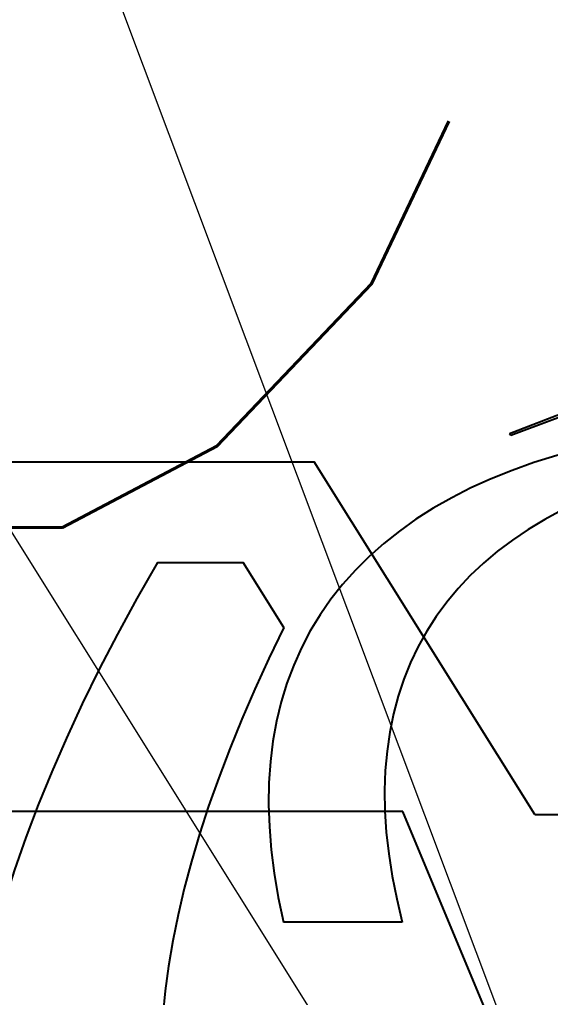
# Model space of a CAD drawing. Header units: millimetres. Extents: x -512 to 1189, y -10 to 841.
# Drawn here: x 7.017 to 7.806, y 4.538 to 5.994 of the extents above; entities that cross this region are included whole.
import ezdxf
from ezdxf.enums import TextEntityAlignment as Align

# ---------------------------------------------------------------- set-up
doc = ezdxf.new("R2010")
doc.units = ezdxf.units.MM
for name, color, linetype, lineweight in [('FRAME', 7, 'Continuous', 25), ('FRAME TEXT (THICK)', 7, 'Continuous', 35), ('gen - FRAME', 7, 'Continuous', 9), ('gen - FRAME TEXT', 7, 'Continuous', 25), ('gen - FRAME TEXT (THICK)', 7, 'Continuous', 25), ('gen - FRAME TEXT (THIN)', 7, 'Continuous', 9), ('PTEXT', 1, 'Continuous', 25)]:
    doc.layers.add(name, color=color, linetype=linetype, lineweight=lineweight)
doc.layers.add('PS', color=3, linetype='Continuous')
doc.styles.add('AWE FONT', font='awe-font.shx', dxfattribs={"width": 0.8})
doc.styles.add('ROMANS', font='ROMANS.shx', dxfattribs={"height": 3.5})

# ---------------------------------------------------------------- blocks, each defined once
blk = doc.blocks.new('SB-IL_996-5.2(block)')
at = {"layer": 'FRAME', "linetype": 'Continuous'}
for p, q in [((7.7471, 5.3742), (7.7454, 5.3771)), ((7.5867, 4.8149), (6.9559, 4.8149)), ((8.1103, 3.5584), (7.5867, 4.8149))]:
    blk.add_line(p, q, dxfattribs=at)
for centre, major_axis, ratio, start_param, end_param in [((7.2617, 3.8149), (0, 3.175), 0.377953, 4.942129, 7.466398), ((7.1867, 3.8149), (0, 3.025), 0.371901, 4.841849, 7.446069), ((7.2617, 3.8149), (2.7496, 1.5875), 0.377953, 5.94315, 7.466398), ((7.2242, 3.8799), (2.6197, 1.5125), 0.371901, 5.932018, 7.446069)]:
    blk.add_ellipse(centre, major_axis=major_axis, ratio=ratio, start_param=start_param, end_param=end_param, dxfattribs=at)
at = {"layer": 'FRAME', "style": 'AWE FONT', "width": 0.7}
for tag, p in [('USED ON 01 - PREFIX', (12.5097, 271.6617)), ('USED ON 01 - DRG NUMBER', (12.5105, 268.3207)), ('USED ON 02 - PREFIX', (12.5097, 263.6617)), ('USED ON 02 - DRG NUMBER', (12.5105, 260.3207)), ('USED ON 03 - PREFIX', (12.5097, 255.6617)), ('USED ON 03 - DRG NUMBER', (12.5105, 252.3207)), ('USED ON 04 - PREFIX', (12.5097, 247.6617)), ('USED ON 04 - DRG NUMBER', (12.5105, 244.3207)), ('USED ON 05 - PREFIX', (12.5097, 239.6617)), ('USED ON 05 - DRG NUMBER', (12.5105, 236.3207)), ('USED ON 06 - PREFIX', (12.5097, 231.6617)), ('USED ON 06 - DRG NUMBER', (12.5105, 228.3207)), ('USED ON 07 - PREFIX', (12.5097, 223.6617)), ('USED ON 07 - DRG NUMBER', (12.5105, 220.3207)), ('USED ON 08 - PREFIX', (12.5097, 215.6617)), ('USED ON 08 - DRG NUMBER', (12.5105, 212.3207)), ('USED ON 09 - PREFIX', (12.5097, 207.6617)), ('USED ON 09 - DRG NUMBER', (10.9438, 204.3207)), ('USED ON 10 - PREFIX', (12.5097, 199.6617)), ('USED ON 10 - DRG NUMBER', (10.9438, 196.8207)), ('USED ON 11 - PREFIX', (12.5097, 192.1616)), ('USED ON 11 - DRG NUMBER', (12.5105, 188.3207)), ('USED ON 12 - PREFIX', (12.5097, 183.6616)), ('USED ON 12 - DRG NUMBER', (12.5105, 179.8207)), ('USED ON 13 - PREFIX', (12.5097, 175.1616)), ('USED ON 13 - DRG NUMBER', (12.5105, 171.3207))]:
    blk.add_attdef(tag, text='', height=2, dxfattribs=at).set_placement(p, align=Align.CENTER)
at = {"layer": 'FRAME', "style": 'ROMANS', "flags": 8}
blk.add_attdef('COPYRIGHT YEAR', (5.5207, 127.8278), '', height=2, rotation=90, dxfattribs=at)
at = {"layer": 'FRAME', "width": 0.8, "flags": 8}
for tag, p, style in [('DRAWING OFFICE ID', (12.3053, 84.4983), 'AWE FONT'), ('CERTIFIED', (99.2255, 68.908), 'ROMANS'), ('DRAWING OFFICE REF', (164.6795, 68.6009), 'ROMANS'), ('CHECKED', (99.4778, 62.864), 'ROMANS'), ('RESPONSIBLE AUTHORITY', (165.0008, 62.864), 'ROMANS'), ('DRAWN', (99.4768, 56.8514), 'ROMANS'), ('SUB CONTRACTOR', (164.9998, 56.8514), 'ROMANS')]:
    blk.add_attdef(tag, p, '', height=2.5, dxfattribs=dict(at, style=style))
at = {"layer": 'FRAME', "style": 'ROMANS', "flags": 8}
for tag, p in [('DRAWING OFFICE LOCATION', (11.3702, 79.1075)), ('ESTABLISHMENT (A OR B)', (15.8516, 74.4416))]:
    blk.add_attdef(tag, text='', height=2.5, dxfattribs=at).set_placement(p, align=Align.CENTER)
for tag, width, p in [('ISSUE 14', 0.8, (60.3857, 69.1324)), ('CHANGE NO 14', 0.8, (29.368, 69.0253)), ('DATE 14', 0.7, (74.0728, 69.0253)), ('ISSUE 13', 0.8, (60.3857, 64.8824)), ('CHANGE NO 13', 0.8, (29.368, 64.7753)), ('DATE 13', 0.7, (74.0728, 64.7753)), ('ISSUE 12', 0.8, (60.3857, 60.6324)), ('CHANGE NO 12', 0.8, (29.368, 60.5253)), ('DATE 12', 0.7, (74.0728, 60.5253)), ('ISSUE 11', 0.8, (60.3857, 56.3824)), ('CHANGE NO 11', 0.8, (29.368, 56.2753)), ('DATE 11', 0.7, (74.0728, 56.2753)), ('ISSUE 10', 0.8, (60.3857, 52.1324)), ('CHANGE NO 10', 0.8, (29.368, 52.0253)), ('DATE 10', 0.7, (74.0728, 52.0253)), ('ISSUE 9', 0.8, (60.3857, 47.8824)), ('CHANGE NO 9', 0.8, (29.368, 47.7753)), ('DATE 9', 0.7, (74.0728, 47.7753)), ('ISSUE 8', 0.8, (60.3857, 43.6325)), ('CHANGE NO 8', 0.8, (29.368, 43.5253)), ('DATE 8', 0.7, (74.0728, 43.5253)), ('ISSUE 7', 0.8, (60.3857, 39.3825)), ('CHANGE NO 7', 0.8, (29.368, 39.2753)), ('DATE 7', 0.7, (74.0728, 39.2753)), ('ISSUE 6', 0.8, (60.3857, 35.1325)), ('CHANGE NO 6', 0.8, (29.368, 35.0253)), ('DATE 6', 0.7, (74.0728, 35.0253)), ('ISSUE 5', 0.8, (60.3857, 30.8825)), ('CHANGE NO 5', 0.8, (29.368, 30.7753)), ('DATE 5', 0.7, (74.0728, 30.7753)), ('ISSUE 4', 0.8, (60.3857, 26.6325)), ('CHANGE NO 4', 0.8, (29.368, 26.5253)), ('DATE 4', 0.7, (74.0728, 26.5253)), ('ISSUE 3', 0.8, (60.3857, 22.3825)), ('CHANGE NO 3', 0.8, (29.368, 22.2753)), ('DATE 3', 0.7, (74.0728, 22.2753)), ('ISSUE 2', 0.8, (60.3857, 18.1325)), ('CHANGE NO 2', 0.8, (29.368, 18.0253)), ('DATE 2', 0.7, (74.0728, 18.0253)), ('ISSUE 1', 0.8, (59.9502, 13.8825)), ('CHANGE NO 1', 0.8, (28.9326, 13.7753)), ('DATE 1', 0.7, (73.7299, 13.7753))]:
    blk.add_attdef(tag, text='', height=2.5, dxfattribs=dict(at, width=width)).set_placement(p, align=Align.CENTER)
at = {"layer": 'FRAME', "style": 'ROMANS', "width": 0.7, "flags": 8}
blk.add_attdef('CAD REF', text='', height=2.5, dxfattribs=at).set_placement((202.5483, 50.4299), align=Align.RIGHT)
at = {"layer": 'FRAME', "style": 'ROMANS', "flags": 8}
for tag, p in [('SHEET NUMBER 1', (197.6399, 13.2703)), ('NUMBER OF SHEETS 1', (197.6399, 9.3011))]:
    blk.add_attdef(tag, p, '', height=2.5, dxfattribs=at)
at = {"layer": 'FRAME', "style": 'ROMANS'}
blk.add_attdef('TEMPORY CAD REF', (72.3545, 2.7644), '', height=2.5, dxfattribs=at)
at = {"layer": 'FRAME TEXT (THICK)', "style": 'ROMANS', "flags": 8}
for tag, height, width, p in [('PROTECTIVE MARKING 1', 5, 0.8, (102.9696, 285.3611)), ('TITLE 1', 3.5, 0.7, (167.7672, 35.9392)), ('TITLE 2', 3.5, 0.7, (168.0946, 33.3476)), ('TITLE 3', 3.5, 0.7, (168.0811, 30.9346)), ('PROTECTIVE MARKING 2', 5, 0.75, (176.3787, 19.7321)), ('DRAWING NUMBER 1', 5, 0.8, (169.1259, 9.8028))]:
    blk.add_attdef(tag, text='', height=height, dxfattribs=dict(at, width=width)).set_placement(p, align=Align.CENTER)
at = {"layer": 'FRAME TEXT (THICK)', "style": 'ROMANS', "width": 0.7, "flags": 8}
for tag, p in [('SERVICE CODE(S) 1', (97.1832, 40.6225)), ('BUILDING(S) COVERED 1', (122.4506, 40.6225)), ('SERVICE CODE(S) 2', (97.4689, 36.188)), ('BUILDING(S) COVERED 2', (122.7363, 36.188)), ('SERVICE CODE(S) 3', (97.4689, 31.7536)), ('BUILDING(S) COVERED 3', (122.7363, 31.7536)), ('SERVICE CODE(S) 4', (97.5165, 27.3191)), ('BUILDING(S) COVERED 4', (122.7839, 27.3191)), ('BUILDING(S) COVERED 5', (122.7363, 22.8846)), ('SERVICE CODE(S) 5', (97.615, 22.8557)), ('SERVICE CODE(S) 6', (97.4689, 18.4502)), ('BUILDING(S) COVERED 6', (122.7363, 18.4502)), ('SERVICE CODE(S) 7', (97.4689, 14.0157)), ('BUILDING(S) COVERED 7', (122.7363, 14.0157)), ('SERVICE CODE(S) 8', (97.4689, 9.807)), ('BUILDING(S) COVERED 8', (122.7363, 9.807))]:
    blk.add_attdef(tag, text='', height=2.5, dxfattribs=at).set_placement(p, align=Align.MIDDLE_CENTER)
blk = doc.blocks.new('SB-DL_995-5.2(block)')
at = {"layer": 'FRAME', "linetype": 'Continuous'}
for p, q in [((7.7471, 5.3742), (7.7454, 5.3771)), ((7.5867, 4.8149), (6.9559, 4.8149)), ((8.1103, 3.5584), (7.5867, 4.8149))]:
    blk.add_line(p, q, dxfattribs=at)
for centre, major_axis, ratio, start_param, end_param in [((7.2617, 3.8149), (0, 3.175), 0.377953, 4.942129, 7.466398), ((7.1867, 3.8149), (0, 3.025), 0.371901, 4.841849, 7.446069), ((7.2617, 3.8149), (2.7496, 1.5875), 0.377953, 5.94315, 7.466398), ((7.2242, 3.8799), (2.6197, 1.5125), 0.371901, 5.932018, 7.446069)]:
    blk.add_ellipse(centre, major_axis=major_axis, ratio=ratio, start_param=start_param, end_param=end_param, dxfattribs=at)
at = {"layer": 'FRAME', "style": 'AWE FONT', "width": 0.7}
for tag, p in [('USED ON 01 - PREFIX', (12.5097, 271.6617)), ('USED ON 01 - DRG NUMBER', (12.5105, 268.3207)), ('USED ON 02 - PREFIX', (12.5097, 263.6617)), ('USED ON 02 - DRG NUMBER', (12.5105, 260.3207)), ('USED ON 03 - PREFIX', (12.5097, 255.6617)), ('USED ON 03 - DRG NUMBER', (12.5105, 252.3207)), ('USED ON 04 - PREFIX', (12.5097, 247.6617)), ('USED ON 04 - DRG NUMBER', (12.5105, 244.3207)), ('USED ON 05 - PREFIX', (12.5097, 239.6617)), ('USED ON 05 - DRG NUMBER', (12.5105, 236.3207)), ('USED ON 06 - PREFIX', (12.5097, 231.6617)), ('USED ON 06 - DRG NUMBER', (12.5105, 228.3207)), ('USED ON 07 - PREFIX', (12.5097, 223.6617)), ('USED ON 07 - DRG NUMBER', (12.5105, 220.3207)), ('USED ON 08 - PREFIX', (12.5097, 215.6617)), ('USED ON 08 - DRG NUMBER', (12.5105, 212.3207)), ('USED ON 09 - PREFIX', (12.5097, 207.6617)), ('USED ON 09 - DRG NUMBER', (10.9438, 204.3207)), ('USED ON 10 - PREFIX', (12.5097, 199.6617)), ('USED ON 10 - DRG NUMBER', (10.9438, 196.8207)), ('USED ON 11 - PREFIX', (12.5097, 192.1616)), ('USED ON 11 - DRG NUMBER', (12.5105, 188.3207)), ('USED ON 12 - PREFIX', (12.5097, 183.6616)), ('USED ON 12 - DRG NUMBER', (12.5105, 179.8207)), ('USED ON 13 - PREFIX', (12.5097, 175.1616)), ('USED ON 13 - DRG NUMBER', (12.5105, 171.3207))]:
    blk.add_attdef(tag, text='', height=2, dxfattribs=at).set_placement(p, align=Align.CENTER)
at = {"layer": 'FRAME', "style": 'ROMANS', "flags": 8}
blk.add_attdef('COPYRIGHT YEAR', (5.5207, 127.8278), '', height=2, rotation=90, dxfattribs=at)
for tag, p in [('DRAWING OFFICE ID', (12.3053, 84.4983)), ('SHEET NUMBER 1', (197.6399, 13.2703)), ('NUMBER OF SHEETS 1', (197.6399, 9.3011))]:
    blk.add_attdef(tag, p, '', height=2.5, dxfattribs=at)
for tag, p in [('DRAWING OFFICE LOCATION', (11.3702, 79.1075)), ('ESTABLISHMENT (A OR B)', (15.8516, 74.4416))]:
    blk.add_attdef(tag, text='', height=2.5, dxfattribs=at).set_placement(p, align=Align.CENTER)
for tag, width, p in [('ISSUE 14', 0.8, (60.747, 69.1324)), ('CHANGE NO 14', 0.8, (29.368, 69.0253)), ('DATE 14', 0.7, (74.0728, 69.0253)), ('ISSUE 13', 0.8, (60.747, 64.8824)), ('CHANGE NO 13', 0.8, (29.368, 64.7753)), ('DATE 13', 0.7, (74.0728, 64.7753)), ('ISSUE 12', 0.8, (60.747, 60.6324)), ('CHANGE NO 12', 0.8, (29.368, 60.5253)), ('DATE 12', 0.7, (74.0728, 60.5253)), ('ISSUE 11', 0.8, (60.747, 56.3824)), ('CHANGE NO 11', 0.8, (29.368, 56.2753)), ('DATE 11', 0.7, (74.0728, 56.2753)), ('ISSUE 10', 0.8, (60.747, 52.1324)), ('CHANGE NO 10', 0.8, (29.368, 52.0253)), ('DATE 10', 0.7, (74.0728, 52.0253)), ('ISSUE 9', 0.8, (60.747, 47.8824)), ('CHANGE NO 9', 0.8, (29.368, 47.7753)), ('DATE 9', 0.7, (74.0728, 47.7753)), ('ISSUE 8', 0.8, (60.747, 43.6325)), ('CHANGE NO 8', 0.8, (29.368, 43.5253)), ('DATE 8', 0.7, (74.0728, 43.5253)), ('ISSUE 7', 0.8, (60.747, 39.3825)), ('CHANGE NO 7', 0.8, (29.368, 39.2753)), ('DATE 7', 0.7, (74.0728, 39.2753)), ('ISSUE 6', 0.8, (60.747, 35.1325)), ('CHANGE NO 6', 0.8, (29.368, 35.0253)), ('DATE 6', 0.7, (74.0728, 35.0253)), ('ISSUE 5', 0.8, (60.747, 30.8825)), ('CHANGE NO 5', 0.8, (29.368, 30.7753)), ('DATE 5', 0.7, (74.0728, 30.7753)), ('ISSUE 4', 0.8, (60.747, 26.6325)), ('CHANGE NO 4', 0.8, (29.368, 26.5253)), ('DATE 4', 0.7, (74.0728, 26.5253)), ('ISSUE 3', 0.8, (60.747, 22.3825)), ('CHANGE NO 3', 0.8, (29.368, 22.2753)), ('DATE 3', 0.7, (74.0728, 22.2753)), ('ISSUE 2', 0.8, (60.747, 18.1325)), ('CHANGE NO 2', 0.8, (29.368, 18.0253)), ('DATE 2', 0.7, (74.0728, 18.0253)), ('ISSUE 1', 0.8, (60.3115, 13.8825)), ('CHANGE NO 1', 0.8, (28.9326, 13.7753)), ('DATE 1', 0.7, (73.7299, 13.7753))]:
    blk.add_attdef(tag, text='', height=2.5, dxfattribs=dict(at, width=width)).set_placement(p, align=Align.CENTER)
at = {"layer": 'FRAME', "style": 'ROMANS', "width": 0.8, "flags": 8}
for tag, p in [('CERTIFIED', (99.2255, 68.908)), ('DRAWING OFFICE REF', (164.6795, 68.6009)), ('CHECKED', (99.4778, 62.864)), ('RESPONSIBLE AUTHORITY', (165.0008, 62.864)), ('DRAWN', (99.4768, 56.8514)), ('SUB CONTRACTOR', (164.9998, 56.8514))]:
    blk.add_attdef(tag, p, '', height=2.5, dxfattribs=at)
at = {"layer": 'FRAME', "style": 'ROMANS', "width": 0.65, "flags": 8}
blk.add_attdef('CAD REF', text='', height=2.5, dxfattribs=at).set_placement((202.5483, 50.4299), align=Align.RIGHT)
at = {"layer": 'FRAME', "style": 'ROMANS'}
blk.add_attdef('TEMPORY CAD REF', (72.3545, 2.7644), '', height=2.5, dxfattribs=at)
at = {"layer": 'FRAME TEXT (THICK)', "style": 'ROMANS', "flags": 8}
for tag, height, width, p in [('PROTECTIVE MARKING 1', 5, 0.8, (102.9696, 285.3611)), ('TITLE 1', 3.5, 0.7, (167.7672, 36.2186)), ('TITLE 2', 3.5, 0.7, (168.0946, 33.6269)), ('TITLE 3', 3.5, 0.7, (168.0811, 31.214)), ('PROTECTIVE MARKING 2', 5, 0.75, (176.3787, 19.7321)), ('DRAWING NUMBER 1', 5, 0.8, (169.1259, 9.8028))]:
    blk.add_attdef(tag, text='', height=height, dxfattribs=dict(at, width=width)).set_placement(p, align=Align.CENTER)
at = {"layer": 'FRAME TEXT (THICK)', "style": 'ROMANS', "width": 0.7, "flags": 8}
for tag, p in [('SERVICE CODE(S) 1', (97.1832, 40.6225)), ('BUILDING(S) COVERED 1', (122.4506, 40.6225)), ('SERVICE CODE(S) 2', (97.4689, 36.188)), ('BUILDING(S) COVERED 2', (122.7363, 36.188)), ('SERVICE CODE(S) 3', (97.4689, 31.7536)), ('BUILDING(S) COVERED 3', (122.7363, 31.7536)), ('SERVICE CODE(S) 4', (97.5165, 27.3191)), ('BUILDING(S) COVERED 4', (122.7839, 27.3191)), ('BUILDING(S) COVERED 5', (122.7363, 22.8846)), ('SERVICE CODE(S) 5', (97.615, 22.8557)), ('SERVICE CODE(S) 6', (97.4689, 18.4502)), ('BUILDING(S) COVERED 6', (122.7363, 18.4502)), ('SERVICE CODE(S) 7', (97.4689, 14.0157)), ('BUILDING(S) COVERED 7', (122.7363, 14.0157)), ('SERVICE CODE(S) 8', (97.4689, 9.807)), ('BUILDING(S) COVERED 8', (122.7363, 9.807))]:
    blk.add_attdef(tag, text='', height=2.5, dxfattribs=at).set_placement(p, align=Align.MIDDLE_CENTER)
blk = doc.blocks.new('Border A3')
at = {"layer": 'PS', "linetype": 'Continuous'}
for p, q in [((5.3979, 5.3353), (7.4547, 5.3353)), ((7.7829, 4.8103), (7.4547, 5.3353)), ((7.2219, 5.1853), (7.3495, 5.1853)), ((7.41, 5.0885), (7.3495, 5.1853)), ((7.7829, 4.8103), (8.9079, 4.8103))]:
    blk.add_line(p, q, dxfattribs=at)
for centre, major_axis, ratio, start_param, end_param in [((10.9904, 6.5767), (3.6685, 2.4744), 0.338983, 2.603858, 5.0755), ((11.1579, 6.3104), (4.1244, 2.3812), 0.377953, 2.556825, 5.108861)]:
    blk.add_ellipse(centre, major_axis=major_axis, ratio=ratio, start_param=start_param, end_param=end_param, dxfattribs=at)
at = {"layer": 'PTEXT', "color": 3, "style": 'ROMANS', "width": 0.8, "flags": 8}
for tag, p in [('U/L_CLASS', (50, 278)), ('TITLE_1', (352.5, 50)), ('TITLE_2', (352.5, 47)), ('TITLE_3', (352.5, 43)), ('L/R_CLASS', (349, 27))]:
    blk.add_attdef(tag, text='', height=3.5, dxfattribs=at).set_placement(p, align=Align.CENTER)
at = {"layer": 'PTEXT', "color": 7, "style": 'ROMANS', "width": 0.8, "flags": 8}
for tag, p in [('U/L_SHTNO', (89, 267.5)), ('U/L_NOSHT', (89, 261.5)), ('BLDG', (14.4418, 76.7162)), ('EST', (18.7838, 72.0055)), ('CERTIFIED', (14.9461, 59.6767)), ('ISSUE8', (82.5, 56)), ('ISSUE7', (82.5, 51)), ('SCALE', (185.8626, 47.1595)), ('ISSUE6', (82.5, 46)), ('CHECKED', (14.9461, 44.5529)), ('ISSUE5', (82.5, 41)), ('DIMS_IN', (183.3906, 39.4846)), ('ISSUE4', (82.5, 36)), ('ISSUE3', (82.5, 31)), ('DRAWN', (14.9461, 29.8323)), ('ISSUE2', (82.5, 26)), ('L/R_SHTNO', (407.5, 21)), ('ISSUE1', (82.5, 21)), ('L/R_NOSHT', (407.5, 13))]:
    blk.add_attdef(tag, text='', height=2.5, dxfattribs=at).set_placement(p, align=Align.CENTER)
at = {"layer": 'PTEXT', "color": 3, "style": 'ROMANS', "width": 0.8, "flags": 8}
for tag, p in [('U/L_HR', (50, 264)), ('L/R_HR', (343, 16.5))]:
    blk.add_attdef(tag, p, '', height=3.5, dxfattribs=at)
at = {"layer": 'PTEXT', "color": 7, "style": 'ROMANS', "width": 0.8, "flags": 8}
blk.add_attdef('COPY_DATE', (8.5, 151.5), '', height=2.5, rotation=90, dxfattribs=at)
at = {"layer": 'PTEXT', "color": 7, "style": 'ROMANS', "flags": 8}
for tag, p, width in [('DO_NO', (12.9806, 80.9949), 0.8), ('CHANGE_NO8', (29, 56), 0.8), ('DATE8', (58, 56), 0.65), ('CHANGE_NO7', (29, 51), 0.8), ('DATE7', (58, 51), 0.65), ('CHANGE_NO6', (29, 46), 0.8), ('DATE6', (58, 46), 0.65), ('CHANGE_NO5', (29, 41), 0.8), ('DATE5', (58, 41), 0.65), ('CHANGE_NO4', (29, 36), 0.8), ('DATE4', (58, 36), 0.65), ('CHANGE_NO3', (29, 31), 0.8), ('DATE3', (58, 31), 0.65), ('CHANGE_NO2', (29, 26), 0.8), ('DATE2', (58, 26), 0.65), ('CHANGE_NO1', (29, 21), 0.8), ('DATE1', (58, 21), 0.65)]:
    blk.add_attdef(tag, p, '', height=2.5, dxfattribs=dict(at, width=width))
at = {"layer": 'PTEXT', "color": 7, "style": 'ROMANS', "width": 0.8, "flags": 8}
for tag, p in [('PATH_NAME', (291, 56)), ('DRAW_NAME', (291, 50))]:
    blk.add_attdef(tag, text='', height=2.5, dxfattribs=at).set_placement(p, align=Align.RIGHT)
blk = doc.blocks.new('Border A4')
at = {"layer": 'PTEXT', "color": 7, "linetype": 'Continuous', "style": 'ROMANS', "width": 1.055118}
blk.add_text('CDO FORM 804 Issue 6', height=2.54, dxfattribs=at).set_placement((33.0875, 5.2375))
at = {"layer": 'PTEXT', "color": 141, "style": 'ROMANS', "width": 0.8, "flags": 8}
for tag, p in [('U/L_CLASS', (77.5, 275)), ('L/R_CLASS', (152.5, 35))]:
    blk.add_attdef(tag, text='', height=5, dxfattribs=at).set_placement(p, align=Align.CENTER)
at = {"layer": 'PTEXT', "color": 7, "style": 'ROMANS', "width": 0.8, "flags": 8}
blk.add_attdef('COPY_DATE', (36, 178), '', height=2.5, rotation=90, dxfattribs=at)
at = {"layer": 'PTEXT', "color": 7, "style": 'ROMANS', "flags": 8}
for tag, p, width in [('DO_NO', (40.2806, 109.2653), 0.8), ('CHANGE_NO9', (35, 59.2501), 0.8), ('DATE9', (80, 59.2501), 0.65), ('CHANGE_NO8', (35, 55.0001), 0.8), ('DATE8', (80, 55.0001), 0.65), ('CHANGE_NO7', (35, 50.7501), 0.8), ('DATE7', (80, 50.7501), 0.65), ('CHANGE_NO6', (35, 46.5001), 0.8), ('DATE6', (80, 46.5001), 0.65), ('CHANGE_NO5', (35, 42.2501), 0.8), ('DATE5', (80, 42.2501), 0.65), ('CHANGE_NO4', (35, 38.0001), 0.8), ('DATE4', (80, 38.0001), 0.65), ('CHANGE_NO3', (35, 33.7501), 0.8), ('DATE3', (80, 33.7501), 0.65), ('CHANGE_NO2', (35, 29.5001), 0.8), ('DATE2', (80, 29.5001), 0.65), ('CHANGE_NO1', (35, 25.2501), 0.8), ('DATE1', (80, 25.2501), 0.65)]:
    blk.add_attdef(tag, p, '', height=2.5, dxfattribs=dict(at, width=width))
at = {"layer": 'PTEXT', "color": 7, "style": 'ROMANS', "width": 0.8, "flags": 8}
for tag, p in [('BLDG', (40.9354, 105.6691)), ('EST', (46.843, 101.5795)), ('DRAWN', (41.9615, 91.7824)), ('DIMS_IN', (214.5021, 85.0413)), ('SCALE', (199.7602, 84.9887)), ('CHECKED', (41.9615, 81.7618)), ('DRG_INV', (205, 72.25)), ('CERTIFIED', (41.9615, 68.5063)), ('ISSUE9', (70, 59.25)), ('ISSUE8', (70, 55)), ('ISSUE7', (70, 50.75)), ('ISSUE6', (70, 46.5)), ('ISSUE5', (70, 42.25)), ('L/R_SHTNO', (218.1191, 40.848)), ('ISSUE4', (70, 38)), ('L/R_NOSHT', (218.75, 35.25)), ('ISSUE3', (70, 33.75)), ('ISSUE2', (70, 29.5)), ('ISSUE1', (70, 25.25))]:
    blk.add_attdef(tag, text='', height=2.5, dxfattribs=at).set_placement(p, align=Align.CENTER)
at = {"layer": 'PTEXT', "color": 3, "style": 'ROMANS', "width": 0.8, "flags": 8}
for tag, p in [('TITLE_1', (142.5, 72.5)), ('TITLE_2', (142.5, 70)), ('TITLE_3', (142.5, 67.5))]:
    blk.add_attdef(tag, text='', height=3.5, dxfattribs=at).set_placement(p, align=Align.CENTER)
at = {"layer": 'PTEXT', "color": 7, "style": 'ROMANS', "width": 0.8, "flags": 8}
for tag, p in [('PATH_NAME', (221.25, 59.25)), ('DRAW_NAME', (221.25, 55.5))]:
    blk.add_attdef(tag, text='', height=2.5, dxfattribs=at).set_placement(p, align=Align.RIGHT)
at = {"layer": 'PTEXT', "color": 141, "style": 'ROMANS', "width": 0.8, "flags": 8}
blk.add_attdef('L/R_HR', (179.8, 25.14), '', height=5, dxfattribs=at)
blk = doc.blocks.new('Border A2')
at = {"layer": 'PS', "linetype": 'Continuous'}
blk.add_line((7.5859, 4.6499), (7.4094, 4.6499), dxfattribs=at)
for centre, major_axis, ratio, start_param, end_param in [((10.2017, 3.4999), (2.7496, -1.5875), 0.377953, 1.97545, 3.481628), ((10.2392, 3.5648), (2.6197, -1.5125), 0.371901, 1.996787, 3.49276)]:
    blk.add_ellipse(centre, major_axis=major_axis, ratio=ratio, start_param=start_param, end_param=end_param, dxfattribs=at)
at = {"layer": 'PTEXT', "color": 141, "style": 'ROMANS', "width": 0.8, "flags": 8}
for tag, p in [('U/L_CLASS', (77, 392)), ('TITLE_1', (513, 51)), ('TITLE_2', (513, 48)), ('TITLE_3', (513, 43)), ('L/R_CLASS', (513, 23.5))]:
    blk.add_attdef(tag, text='', height=5, dxfattribs=at).set_placement(p, align=Align.CENTER)
at = {"layer": 'PTEXT', "color": 3, "style": 'ROMANS', "width": 0.8, "flags": 8}
for tag, p in [('U/L_SHTNO', (140, 384)), ('U/L_NOSHT', (140, 377)), ('BLDG', (17.1734, 81.7138)), ('EST', (23.6214, 75.7049)), ('CERTIFIED', (17.7723, 57.4654)), ('ISSUE7', (124.5, 56.5)), ('ISSUE6', (124.5, 49.5)), ('ISSUE5', (124.5, 42.5)), ('SCALE', (304.4219, 40.8629)), ('DIMS_IN', (324.7359, 38.6308)), ('CHECKED', (17.7723, 36.6596)), ('ISSUE4', (124.5, 35.5)), ('ISSUE3', (124.5, 28.5)), ('ISSUE2', (124.5, 21.5)), ('L/R_SHTNO', (579, 15.5)), ('DRAWN', (17.7723, 14.8061)), ('ISSUE1', (124.5, 14.5)), ('L/R_NOSHT', (579, 9))]:
    blk.add_attdef(tag, text='', height=3.5, dxfattribs=at).set_placement(p, align=Align.CENTER)
at = {"layer": 'PTEXT', "color": 141, "style": 'ROMANS', "width": 0.8, "flags": 8}
for tag, p in [('U/L_HR', (79, 379)), ('L/R_HR', (511, 10.5))]:
    blk.add_attdef(tag, p, '', height=7, dxfattribs=at)
at = {"layer": 'PTEXT', "color": 3, "style": 'ROMANS', "width": 0.8, "flags": 8}
blk.add_attdef('COPY_DATE', (11.5, 162), '', height=2.5, rotation=90, dxfattribs=at)
at = {"layer": 'PTEXT', "color": 3, "style": 'ROMANS', "flags": 8}
for tag, p, width in [('DO_NO', (16.8718, 86.8395), 0.8), ('CHANGE_NO7', (39, 56.5), 0.8), ('DATE7', (90, 56.5), 0.65), ('CHANGE_NO6', (39, 49.5), 0.8), ('DATE6', (90, 49.5), 0.65), ('CHANGE_NO5', (39, 42.5), 0.8), ('DATE5', (90, 42.5), 0.65), ('CHANGE_NO4', (39, 35.5), 0.8), ('DATE4', (90, 35.5), 0.65), ('CHANGE_NO3', (39, 28.5), 0.8), ('DATE3', (90, 28.5), 0.65), ('CHANGE_NO2', (39, 21.5), 0.8), ('DATE2', (90, 21.5), 0.65), ('CHANGE_NO1', (39, 14.5), 0.8), ('DATE1', (90, 14.5), 0.65)]:
    blk.add_attdef(tag, p, '', height=3.5, dxfattribs=dict(at, width=width))
at = {"layer": 'PTEXT', "color": 3, "style": 'ROMANS', "width": 0.8, "flags": 8}
for tag, p in [('PATH_NAME', (439, 56.75)), ('DRAW_NAME', (439, 50.5))]:
    blk.add_attdef(tag, text='', height=3.5, dxfattribs=at).set_placement(p, align=Align.RIGHT)
blk = doc.blocks.new('HR-A3_803-6.1(block)')
at = {"layer": 'gen - FRAME', "linetype": 'Continuous'}
for p, q in [((5.3979, 5.3353), (7.4547, 5.3353)), ((7.7829, 4.8103), (7.4547, 5.3353)), ((7.2219, 5.1853), (7.3495, 5.1853)), ((7.41, 5.0885), (7.3495, 5.1853)), ((7.7829, 4.8103), (8.9079, 4.8103))]:
    blk.add_line(p, q, dxfattribs=at)
for centre, major_axis, ratio, start_param, end_param in [((10.9904, 6.5767), (3.6685, 2.4744), 0.338983, 2.603858, 5.0755), ((11.1579, 6.3104), (4.1244, 2.3812), 0.377953, 2.556825, 5.108861)]:
    blk.add_ellipse(centre, major_axis=major_axis, ratio=ratio, start_param=start_param, end_param=end_param, dxfattribs=at)
at = {"layer": 'gen - FRAME TEXT (THICK)', "style": 'ROMANS', "width": 0.8, "flags": 8}
for tag, height, p in [('PROTECTIVE MARKING 1', 5, (50.1369, 276.4951)), ('DRAWING NUMBER 1', 5, (40.7121, 261.6954)), ('TITLE 1', 3.5, (352.0922, 49.9491)), ('TITLE 2', 3.5, (352.5, 47)), ('TITLE 3', 3.5, (352.5, 43)), ('PROTECTIVE MARKING 2', 5, (371.33, 28.2699)), ('DRAWING NUMBER 2', 5, (352.269, 16.2433))]:
    blk.add_attdef(tag, text='', height=height, dxfattribs=at).set_placement(p, align=Align.CENTER)
at = {"layer": 'gen - FRAME TEXT (THIN)', "style": 'ROMANS', "flags": 8}
for tag, width, p in [('SHEET NUMBER 1', 0.8, (88.5103, 267.5)), ('NUMBER OF SHEETS 1', 0.8, (88.5102, 261.5)), ('DRAWING OFFICE LOCATION', 0.8, (14.4418, 76.7162)), ('ESTABLISHMENT (A OR B)', 0.8, (18.7838, 72.0055)), ('MP 8', 0.8, (91.9916, 56.0674)), ('CHANGE NO 8', 0.8, (39.3916, 56)), ('DATE 8', 0.65, (64.7478, 56)), ('ISSUE 8', 0.8, (82.5, 56)), ('MP 7', 0.8, (91.9916, 51.0674)), ('CHANGE NO 7', 0.8, (39.3916, 51)), ('DATE 7', 0.65, (64.7478, 51)), ('ISSUE 7', 0.8, (82.5, 51)), ('SCALE', 0.8, (185.4965, 47.1595)), ('MP 6', 0.8, (91.9916, 46.0674)), ('CHANGE NO 6', 0.8, (39.3916, 46)), ('DATE 6', 0.65, (64.7478, 46)), ('ISSUE 6', 0.8, (82.5, 46)), ('CONTRACTOR DRG NO', 0.8, (257.674, 41.7209)), ('MP 5', 0.8, (91.9916, 41.0674)), ('CHANGE NO 5', 0.8, (39.3916, 41)), ('DATE 5', 0.65, (64.7478, 41)), ('ISSUE 5', 0.8, (82.5, 41)), ('DIMS IN', 0.8, (183.3906, 39.4846)), ('MP 4', 0.8, (91.9916, 36.0674)), ('CHANGE NO 4', 0.8, (39.3916, 36)), ('DATE 4', 0.65, (64.7478, 36)), ('ISSUE 4', 0.8, (82.5, 36)), ('MP 3', 0.8, (91.9916, 31.0674)), ('CHANGE NO 3', 0.8, (39.3916, 31)), ('DATE 3', 0.65, (64.7478, 31)), ('ISSUE 3', 0.8, (82.5, 31)), ('RESPONSIBLE AUTHORITY', 0.8, (260.3175, 29.8354)), ('MP 2', 0.8, (91.9916, 26.0674)), ('CHANGE NO 2', 0.8, (39.3916, 26)), ('DATE 2', 0.65, (64.7478, 26)), ('ISSUE 2', 0.8, (82.5, 26)), ('MP 1', 0.8, (91.9916, 21.0674)), ('CHANGE NO 1', 0.8, (39.3916, 21)), ('DATE 1', 0.65, (64.7478, 21)), ('ISSUE 1', 0.8, (82.5, 21)), ('SHEET NUMBER 2', 0.8, (407.5, 21)), ('NUMBER OF SHEETS 2', 0.8, (407.5, 13))]:
    blk.add_attdef(tag, text='', height=2.5, dxfattribs=dict(at, width=width)).set_placement(p, align=Align.CENTER)
at = {"layer": 'gen - FRAME TEXT (THIN)', "style": 'ROMANS', "width": 0.8, "flags": 8}
blk.add_attdef('COPYRIGHT YEAR', (8.5, 151.5), '', height=2.5, rotation=90, dxfattribs=at)
for tag, p, height in [('DRAWING OFFICE ID', (12.9806, 80.9949), 2.5), ('MATERIAL', (96.8433, 49.8224), 2.5), ('PROTECTIVE FINISH', (96.476, 34.6999), 2.5), ('TOLERANCE', (163.0201, 21.4215), 2.5), ('SURFACE TEXTURE', (96.2914, 18.1019), 2.5), ('TEMPORY CAD REF', (82.3003, 4.4494), 3)]:
    blk.add_attdef(tag, p, '', height=height, dxfattribs=at)
at = {"layer": 'gen - FRAME TEXT (THIN)', "style": 'ROMANS', "width": 0.5, "flags": 8}
for tag, rotation, p in [('CERTIFIED', 44.0609, (15.351, 58.7404)), ('CHECKED', 45.5584, (15.6201, 39.0047)), ('DRAWN', 43.2907, (15.6545, 19.8948))]:
    blk.add_attdef(tag, text='', height=2.5, rotation=rotation, dxfattribs=at).set_placement(p, align=Align.CENTER)
at = {"layer": 'gen - FRAME TEXT (THIN)', "style": 'AWE FONT', "width": 0.8, "flags": 8}
for tag, p in [('CAD REF (PATH)', (291, 56)), ('CAD REF (FILE NAME)', (291, 50))]:
    blk.add_attdef(tag, text='', height=2.5, dxfattribs=at).set_placement(p, align=Align.RIGHT)
blk = doc.blocks.new('HR-A2_802-6.1(block)')
at = {"layer": 'gen - FRAME', "linetype": 'Continuous'}
blk.add_line((7.5859, 4.6499), (7.4094, 4.6499), dxfattribs=at)
for centre, major_axis, ratio, start_param, end_param in [((10.2017, 3.4999), (2.7496, -1.5875), 0.377953, 1.97545, 3.481628), ((10.2392, 3.5648), (2.6197, -1.5125), 0.371901, 1.996787, 3.49276)]:
    blk.add_ellipse(centre, major_axis=major_axis, ratio=ratio, start_param=start_param, end_param=end_param, dxfattribs=at)
at = {"layer": 'gen - FRAME TEXT (THICK)', "style": 'ROMANS', "width": 0.8, "flags": 8}
for tag, height, p in [('PROTECTIVE MARKING 1', 7, (98.3333, 394.0694)), ('DRAWING NUMBER 1', 7, (79, 379)), ('TITLE 1', 5, (512.3564, 51)), ('TITLE 2', 5, (513, 48)), ('TITLE 3', 5, (513, 43)), ('PROTECTIVE MARKING 2', 7, (536.0475, 24.0356)), ('DRAWING NUMBER 2', 7, (511.2944, 9.9116))]:
    blk.add_attdef(tag, text='', height=height, dxfattribs=at).set_placement(p, align=Align.CENTER)
at = {"layer": 'gen - FRAME TEXT (THIN)', "style": 'ROMANS', "flags": 8}
for tag, width, p in [('SHEET NUMBER 1', 0.8, (140, 384)), ('NUMBER OF SHEETS 1', 0.8, (140, 377)), ('DRAWING OFFICE LOCATION', 0.8, (17.1734, 81.7138)), ('ESTABLISHMENT (A OR B)', 0.8, (23.6214, 75.7049)), ('MP 7', 0.8, (136.8699, 56.6046)), ('CHANGE NO 7', 0.8, (54.4143, 56.5)), ('DATE 7', 0.65, (99.0189, 56.5)), ('ISSUE 7', 0.8, (123.1817, 56.5)), ('ESTD MASS', 0.8, (313.1757, 53.5775)), ('MP 6', 0.8, (136.8699, 49.6046)), ('CHANGE NO 6', 0.8, (54.4143, 49.5)), ('DATE 6', 0.65, (99.0189, 49.5)), ('ISSUE 6', 0.8, (123.1817, 49.5)), ('MP 5', 0.8, (136.8699, 42.6046)), ('CHANGE NO 5', 0.8, (54.4143, 42.5)), ('DATE 5', 0.65, (99.0189, 42.5)), ('ISSUE 5', 0.8, (123.1817, 42.5)), ('SCALE', 0.8, (304.4219, 40.8629)), ('CONTRACTOR DRG NO', 0.8, (405.5897, 40.2734)), ('DIMS IN', 0.8, (324.7359, 38.6308)), ('MP 4', 0.8, (136.8699, 35.6046)), ('CHANGE NO 4', 0.8, (54.4143, 35.5)), ('DATE 4', 0.65, (99.0189, 35.5)), ('ISSUE 4', 0.8, (123.1817, 35.5)), ('MP 3', 0.8, (136.8699, 28.6046)), ('CHANGE NO 3', 0.8, (54.4143, 28.5)), ('DATE 3', 0.65, (99.0189, 28.5)), ('ISSUE 3', 0.8, (123.1817, 28.5)), ('RESPONSIBLE AUTHORITY', 0.8, (404.6115, 26.2638)), ('MP 2', 0.8, (136.8699, 21.6046)), ('CHANGE NO 2', 0.8, (54.4143, 21.5)), ('DATE 2', 0.65, (99.0189, 21.5)), ('ISSUE 2', 0.8, (123.1817, 21.5)), ('SHEET NUMBER 2', 0.8, (578.1698, 15.3617)), ('MP 1', 0.8, (136.5087, 14.6046)), ('CHANGE NO 1', 0.8, (54.4143, 14.5)), ('DATE 1', 0.65, (98.7215, 14.5)), ('ISSUE 1', 0.8, (122.8205, 14.5)), ('NUMBER OF SHEETS 2', 0.8, (578.1698, 8.8618))]:
    blk.add_attdef(tag, text='', height=3.5, dxfattribs=dict(at, width=width)).set_placement(p, align=Align.CENTER)
at = {"layer": 'gen - FRAME TEXT (THIN)', "style": 'ROMANS', "width": 0.8, "flags": 8}
blk.add_attdef('COPYRIGHT YEAR', (11.7736, 162.8201), '', height=2.5, rotation=90, dxfattribs=at)
for tag, p, height in [('DRAWING OFFICE ID', (16.8718, 86.8395), 3.5), ('MATERIAL', (175.8095, 45.24), 3.5), ('PROTECTIVE FINISH', (175.8095, 23.8618), 3.5), ('TOLERANCE', (280.6528, 19.5861), 3.5), ('SURFACE TEXTURE', (176.0234, 10.1797), 3.5), ('TEMPORY CAD REF', (83.8003, 1.6834), 3)]:
    blk.add_attdef(tag, p, '', height=height, dxfattribs=at)
at = {"layer": 'gen - FRAME TEXT (THIN)', "style": 'ROMANS', "width": 0.6, "flags": 8}
for tag, rotation, p in [('CERTIFIED', 49.3079, (18.3365, 59.4063)), ('CHECKED', 46.089, (18.8821, 38.5257)), ('DRAWN', 48.3158, (19.2713, 17.3945))]:
    blk.add_attdef(tag, text='', height=2.5, rotation=rotation, dxfattribs=at).set_placement(p, align=Align.CENTER)
at = {"layer": 'gen - FRAME TEXT (THIN)', "style": 'ROMANS', "width": 0.8, "flags": 8}
for tag, p in [('CAD REF (PATH)', (437.8788, 56.638)), ('CAD REF (FILE NAME)', (437.8788, 50.388))]:
    blk.add_attdef(tag, text='', height=3.5, dxfattribs=at).set_placement(p, align=Align.RIGHT)
blk = doc.blocks.new('HR-IL_806-7.1(block)')
at = {"layer": 'gen - FRAME', "linetype": 'Continuous'}
for p, q in [((7.5449, 4.367), (6.0449, 6.767)), ((6.8849, 6.767), (7.7849, 4.367))]:
    blk.add_line(p, q, dxfattribs=at)
for centre, major_axis, ratio, start_param, end_param in [((9.2109, 5.7802), (2.9348, 1.9795), 0.338983, 2.603858, 5.0755), ((9.3449, 5.5671), (3.2996, 1.905), 0.377953, 2.556825, 5.108861)]:
    blk.add_ellipse(centre, major_axis=major_axis, ratio=ratio, start_param=start_param, end_param=end_param, dxfattribs=at)
at = {"layer": 'gen - FRAME TEXT (THICK)', "style": 'ROMANS', "width": 0.8, "flags": 8}
for tag, p in [('PROTECTIVE MARKING 1', (100.0991, 286.8768)), ('TITLE 1', (156.5417, 62.031)), ('TITLE 2', (157, 59)), ('TITLE 3', (157, 55)), ('PROTECTIVE MARKING 2', (132, 22.5)), ('DRAWING NUMBER 1', (128.8706, 12.9779))]:
    blk.add_attdef(tag, text='', height=5, dxfattribs=at).set_placement(p, align=Align.CENTER)
at = {"layer": 'gen - FRAME TEXT (THIN)', "style": 'ROMANS', "width": 0.8, "flags": 8}
blk.add_attdef('COPYRIGHT YEAR', text='', height=2.5, rotation=90, dxfattribs=at).set_placement((6.0762, 164.0332), align=Align.CENTER)
for tag, p in [('DRAWING OFFICE ID', (10.7251, 87.9099)), ('DRAWN', (67.8784, 68.0655)), ('CHECKED', (67.642, 59.413)), ('CERTIFIED', (67.8529, 50.759)), ('TEMPORY CAD REF', (62.9755, 4.5515))]:
    blk.add_attdef(tag, p, '', height=2.5, dxfattribs=at)
for tag, p in [('DRAWING OFFICE LOCATION', (10.9354, 83.1862)), ('ESTABLISHMENT (A OR B)', (16.0911, 78.5797)), ('ISSUE 14', (61.5, 71.75)), ('CHANGE NO 14', (16.478, 71.624)), ('DATE 14', (43.7728, 71.5413)), ('ISSUE 13', (61.5, 67.5)), ('CHANGE NO 13', (16.478, 67.374)), ('DATE 13', (43.7728, 67.2913)), ('ISSUE 12', (61.5, 63.25)), ('CHANGE NO 12', (16.478, 63.124)), ('DATE 12', (43.7728, 63.0413)), ('ISSUE 11', (61.5, 59)), ('CHANGE NO 11', (16.478, 58.874)), ('DATE 11', (43.7728, 58.7913)), ('ISSUE 10', (61.5, 54.75)), ('CHANGE NO 10', (16.478, 54.624)), ('DATE 10', (43.7728, 54.5413)), ('ISSUE 9', (61.5, 50.5)), ('CHANGE NO 9', (16.478, 50.374)), ('DATE 9', (43.7728, 50.2913)), ('ISSUE 8', (61.5, 46.25)), ('CHANGE NO 8', (16.478, 46.124)), ('DATE 8', (43.7728, 46.0413)), ('CONTRACTOR DRG NO', (97.9427, 42.0226)), ('ISSUE 7', (61.5, 42)), ('CHANGE NO 7', (16.478, 41.874)), ('DATE 7', (43.7728, 41.7913)), ('ISSUE 6', (61.5, 37.75)), ('CHANGE NO 6', (16.478, 37.624)), ('DATE 6', (43.7728, 37.5413)), ('RESPONSIBLE AUTHORITY', (97.9427, 33.5227)), ('ISSUE 5', (61.5, 33.5)), ('CHANGE NO 5', (16.478, 33.374)), ('DATE 5', (43.7728, 33.2913)), ('ISSUE 4', (61.5, 29.25)), ('CHANGE NO 4', (16.478, 29.124)), ('DATE 4', (43.7728, 29.0413)), ('ISSUE 3', (61.5, 25)), ('CHANGE NO 3', (16.478, 24.874)), ('DATE 3', (43.7728, 24.7913)), ('ISSUE 2', (61.5, 20.75)), ('CHANGE NO 2', (16.478, 20.624)), ('DATE 2', (43.7728, 20.5413)), ('SHEET NUMBER 1', (190.1807, 17)), ('ISSUE 1', (61.5, 16.5)), ('CHANGE NO 1', (16.478, 16.374)), ('DATE 1', (43.7728, 16.2913)), ('NUMBER OF SHEETS 1', (190.1807, 13))]:
    blk.add_attdef(tag, text='', height=2.5, dxfattribs=at).set_placement(p, align=Align.CENTER)
for tag, p in [('CAD REF (PATH)', (202, 45.5)), ('CAD REF (FILE NAME)', (202, 42))]:
    blk.add_attdef(tag, text='', height=2.5, dxfattribs=at).set_placement(p, align=Align.RIGHT)

msp = doc.modelspace()

# ---------------------------------------------------------------- block references
for name in ['HR-A2_802-6.1(block)', 'SB-IL_996-5.2(block)', 'SB-DL_995-5.2(block)']:
    msp.add_blockref(name, (0, 0))
at = {"layer": 'gen - FRAME'}
msp.add_blockref('HR-A3_803-6.1(block)', (0, 0), dxfattribs=at)
at = {"layer": 'gen - FRAME TEXT'}
msp.add_blockref('HR-IL_806-7.1(block)', (0, 0), dxfattribs=at)
at = {"layer": 'PS'}
msp.add_blockref('Border A2', (0, 0), dxfattribs=at)
at = {"layer": 'PTEXT'}
for name, p in [('Border A3', (0, 0)), ('Border A4', (-27.5, 0))]:
    msp.add_blockref(name, p, dxfattribs=at)

doc.saveas('drawing.dxf')
